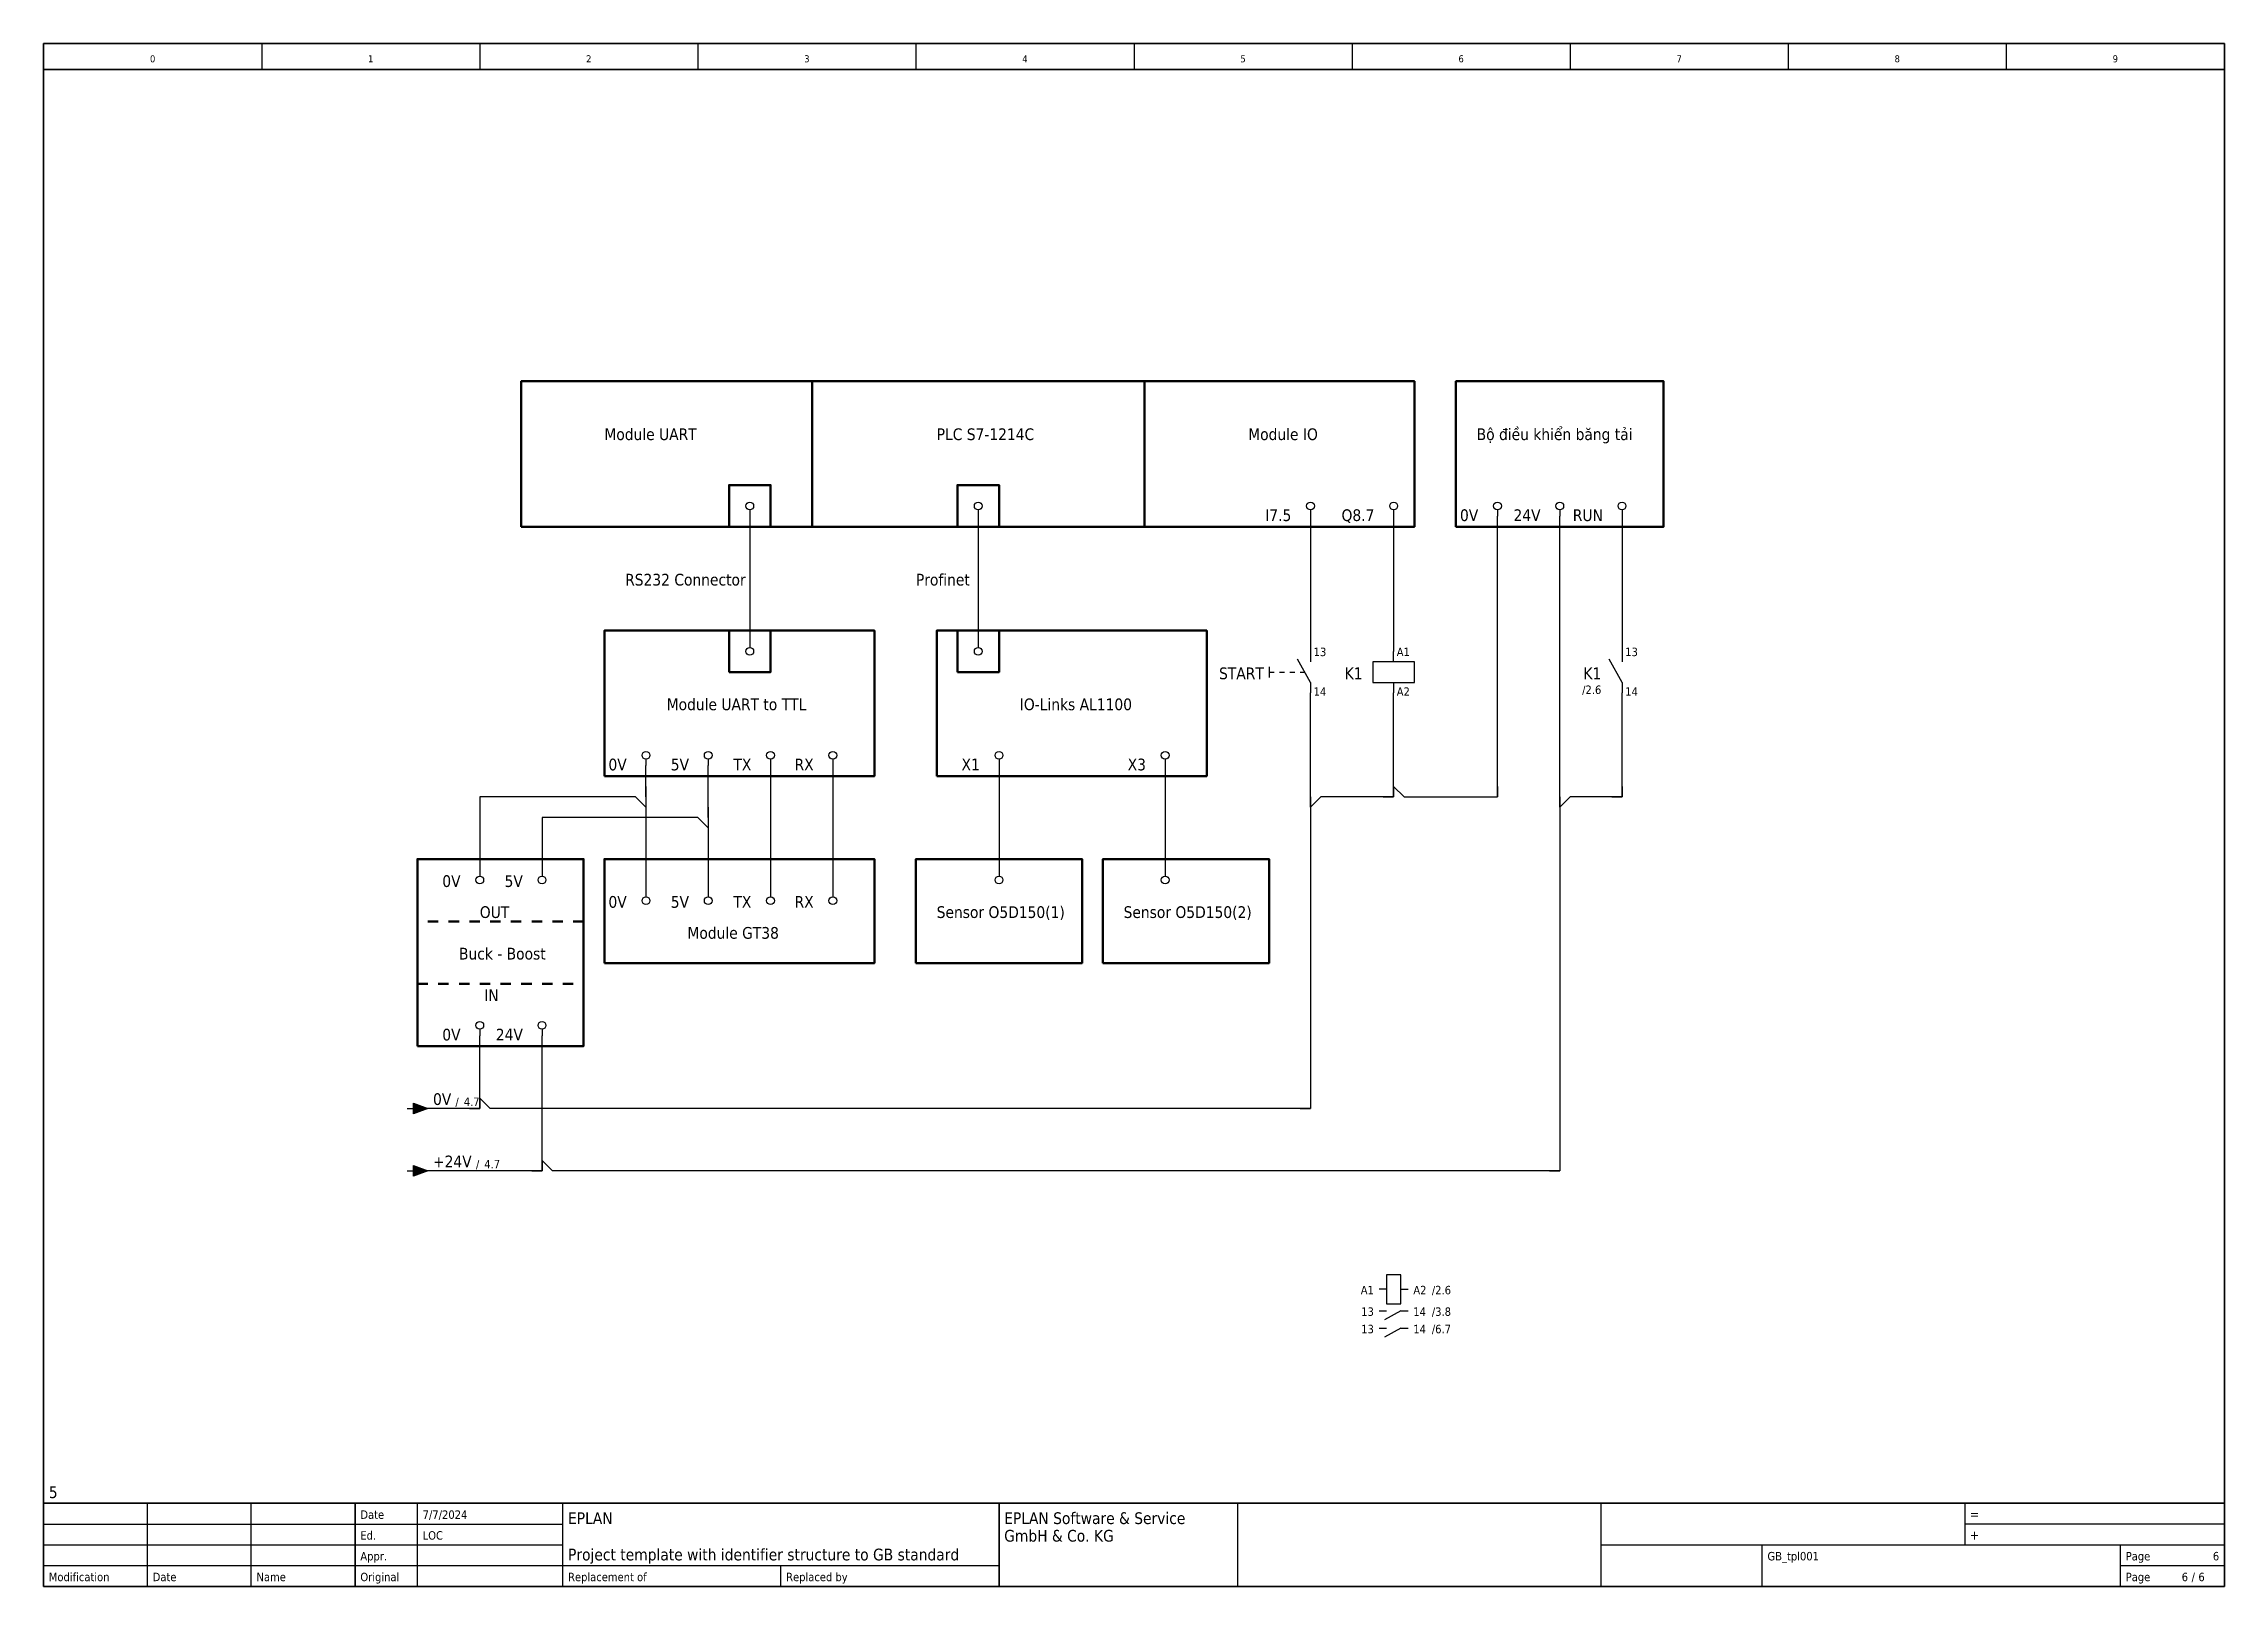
# Model space of a CAD drawing. Header units: millimetres. Extents: x 0 to 420, y 0 to 297.
import ezdxf
from ezdxf.enums import TextEntityAlignment as Align

# ---------------------------------------------------------------- set-up
doc = ezdxf.new("R2010")
doc.units = ezdxf.units.MM
doc.linetypes.add('EPL_DASH', pattern=[1, 0.5, -0.5])
for name, color, linetype, lineweight in [('EPLAN100', 7, 'Continuous', 50), ('EPLAN108', 5, 'Continuous', 35), ('EPLAN201', 7, 'Continuous', 35), ('EPLAN300', 5, 'Continuous', 25), ('EPLAN311', 1, 'Continuous', 25), ('EPLAN400', 5, 'Continuous', 35), ('EPLAN403', 5, 'Continuous', 35), ('EPLAN408', 5, 'Continuous', 35), ('EPLAN420', 7, 'Continuous', 35), ('EPLAN421', 5, 'Continuous', 35), ('EPLAN422', 7, 'Continuous', 35), ('EPLAN434', 7, 'Continuous', 35), ('EPLAN440', 73, 'Continuous', 35), ('EPLAN442', 73, 'Continuous', 35), ('EPLAN451', 7, 'Continuous', 35), ('EPLAN452', 7, 'Continuous', 35), ('EPLAN453', 7, 'Continuous', 35), ('EPLAN500', 7, 'Continuous', 35), ('EPLAN501', 7, 'Continuous', 35), ('EPLAN502', 7, 'Continuous', 35), ('EPLAN503', 7, 'Continuous', 35), ('EPLAN504', 7, 'Continuous', 35), ('EPLAN512', 3, 'Continuous', 35), ('EPLAN533', 1, 'Continuous', 25)]:
    doc.layers.add(name, color=color, linetype=linetype, lineweight=lineweight)
doc.styles.add('Tahoma', font='')
doc.styles.get('Tahoma').set_extended_font_data('Tahoma')

# ---------------------------------------------------------------- blocks, each defined once
blk = doc.blocks.new('EPLFRAME')
at = {"layer": 'EPLAN201', "linetype": 'Continuous', "lineweight": 25, "ltscale": 4}
for p, q in [((42, 297), (42, 292)), ((84, 297), (84, 292)), ((126, 297), (126, 292)), ((168, 297), (168, 292)), ((210, 297), (210, 292)), ((252, 297), (252, 292)), ((294, 297), (294, 292)), ((336, 297), (336, 292)), ((378, 297), (378, 292)), ((20, 0), (20, 16)), ((40, 0), (40, 16)), ((72, 0), (72, 16)), ((100, 0), (100, 16)), ((230, 0), (230, 16)), ((300, 0), (300, 16)), ((370, 16), (370, 8)), ((0, 12), (100, 12)), ((420, 12), (370, 12)), ((0, 8), (100, 8)), ((300, 8), (420, 8)), ((331, 0), (331, 8)), ((400, 0), (400, 8)), ((0, 4), (184, 4)), ((142, 0), (142, 4)), ((400, 4), (420, 4))]:
    blk.add_line(p, q, dxfattribs=at)
at = {"layer": 'EPLAN201', "linetype": 'Continuous', "lineweight": 35, "ltscale": 4}
for p, q in [((0, 292), (420, 292)), ((0, 16), (420, 16)), ((60, 0), (60, 16)), ((184, 0), (184, 16))]:
    blk.add_line(p, q, dxfattribs=at)
blk.add_lwpolyline([(0, 0), (420, 0), (420, 297), (0, 297)], close=True, dxfattribs=at)
at = {"layer": 'EPLAN201', "style": 'Tahoma'}
for s, height, p in [('Date', 1.625, (61, 13)), ('=', 1.81, (371, 13)), ('Ed.', 1.625, (61, 9)), ('+', 1.81, (371, 9)), ('Appr.', 1.625, (61, 5)), ('Page', 1.625, (401, 5)), ('Modification', 1.6254, (1, 1)), ('Date', 1.625, (21, 1)), ('Name', 1.625, (41, 1)), ('Original', 1.625, (61, 1)), ('Replacement of', 1.6254, (101, 1)), ('Replaced by', 1.6254, (143, 1)), ('Page', 1.625, (401, 1))]:
    blk.add_text(s, height=height, dxfattribs=at).set_placement(p)
blk.add_text('/', height=1.63, dxfattribs=at).set_placement((414, 1), align=Align.CENTER)
at = {"layer": 'EPLAN451', "style": 'Tahoma'}
for tag, p, height in [('14_10014', (101, 12), 2.26), ('14_10015', (185, 12), 2.26), ('14_10011', (101, 5), 2.26), ('14_10013', (332, 5), 1.63), ('14_10151', (73, 1), 1.63), ('14_10300', (415, 1), 1.63)]:
    blk.add_attdef(tag, p, '', height=height, dxfattribs=at)
blk.add_attdef('4_25020', text='', height=1.63, dxfattribs=at).set_placement((413, 1), align=Align.RIGHT)
at = {"layer": 'EPLAN452', "style": 'Tahoma'}
for tag, p, height in [('4_11041', (1, 17), 2.26), ('4_11071[1]', (1, 13), 1.63), ('4_11074[1]', (21, 13), 1.63), ('4_11070[1]', (41, 13), 1.63), ('4_11024', (73, 13), 1.63), ('4_11011', (231, 12), 2.26), ('4_11030', (301, 12), 2.26), ('4_1120', (374, 13), 1.63), ('4_11071[2]', (1, 9), 1.63), ('4_11074[2]', (21, 9), 1.63), ('4_11070[2]', (41, 9), 1.63), ('4_11022', (73, 9), 1.63), ('4_1220', (374, 9), 1.63), ('4_11071[3]', (1, 5), 1.63), ('4_11074[3]', (21, 5), 1.63), ('4_11070[3]', (41, 5), 1.63), ('4_11080', (73, 5), 1.63), ('4_11059', (301, 5), 1.63)]:
    blk.add_attdef(tag, p, '', height=height, dxfattribs=at)
for tag, height, p in [('4_11040', 2.26, (419, 17)), ('4_11000', 1.63, (419, 5)), ('4_11085', 1.63, (141, 1)), ('4_11086', 1.63, (183, 1))]:
    blk.add_attdef(tag, text='', height=height, dxfattribs=at).set_placement(p, align=Align.RIGHT)
at = {"layer": 'EPLAN453', "style": 'Tahoma'}
for tag, p in [('53_19005_1', (21, 293)), ('53_19005', (63, 293)), ('53_19005_8', (105, 293)), ('53_19005_6', (147, 293)), ('53_19005_7', (189, 293)), ('53_19005_9', (231, 293)), ('53_19005_3', (273, 293)), ('53_19005_2', (315, 293)), ('53_19005_4', (357, 293)), ('53_19005_5', (399, 293))]:
    blk.add_attdef(tag, text='', height=1.35, dxfattribs=at).set_placement(p, align=Align.BOTTOM_CENTER)
blk = doc.blocks.new('EPLSYM_LibraryGB_symbol_Symbol1410_Variant0_Placement1')
at = {"layer": 'EPLAN300', "ltscale": 4}
blk.add_line((0, -0.75), (0, -2), dxfattribs=at)
at = {"layer": 'EPLAN300', "linetype": 'Continuous', "ltscale": 4}
blk.add_circle((0, 0), 0.75, dxfattribs=at)
at = {"layer": 'EPLAN408', "style": 'Tahoma'}
blk.add_attdef('17_20010', text='', height=2.2575, dxfattribs=at).set_placement((-3.7, -0.6515), align=Align.TOP_RIGHT)
at = {"layer": 'EPLAN422', "style": 'Tahoma'}
blk.add_attdef('17_20030', text='', height=1.6254, dxfattribs=at).set_placement((1.4, -0.4), align=Align.BOTTOM_LEFT)
at = {"layer": 'EPLAN434', "style": 'Tahoma'}
blk.add_attdef('17_20225', text='', height=1.6254, dxfattribs=at).set_placement((27.85, -0.72508), align=Align.TOP_LEFT)
at = {"layer": 'EPLAN500', "style": 'Tahoma'}
blk.add_attdef('17_20027', text='', height=1.6254, dxfattribs=at).set_placement((-3.7, -4.27508), align=Align.TOP_RIGHT)
at = {"layer": 'EPLAN501', "style": 'Tahoma'}
blk.add_attdef('17_20011', text='', height=1.6254, dxfattribs=at).set_placement((-3.7, -9.67508), align=Align.TOP_RIGHT)
at = {"layer": 'EPLAN502', "style": 'Tahoma'}
blk.add_attdef('17_20025', text='', height=1.6254, dxfattribs=at).set_placement((-3.7, -12.37508), align=Align.TOP_RIGHT)
at = {"layer": 'EPLAN503', "style": 'Tahoma'}
blk.add_attdef('17_20024', text='', height=1.6254, dxfattribs=at).set_placement((-3.7, -15.07508), align=Align.TOP_RIGHT)
at = {"layer": 'EPLAN504', "style": 'Tahoma'}
blk.add_attdef('17_20901[1]', text='', height=1.6254, dxfattribs=at).set_placement((-3.7, -6.97508), align=Align.TOP_RIGHT)
at = {"layer": 'EPLAN512', "style": 'Tahoma'}
blk.add_attdef('17_20201[1]', text='', height=1.6254, dxfattribs=at).set_placement((-3.7, -17.77508), align=Align.TOP_RIGHT)
blk = doc.blocks.new('EPLSYM_LibraryGB_symbol_Symbol1352_Variant0_Placement1')
at = {"layer": 'EPLAN300', "linetype": 'Continuous', "ltscale": 4}
blk.add_line((0, 2), (0, 0.75), dxfattribs=at)
blk.add_circle((0, 0), 0.75, dxfattribs=at)
at = {"layer": 'EPLAN408', "style": 'Tahoma'}
blk.add_attdef('17_20010', text='', height=2.2575, dxfattribs=at).set_placement((-3.7, -0.22575), align=Align.MIDDLE_RIGHT)
at = {"layer": 'EPLAN422', "style": 'Tahoma'}
blk.add_attdef('17_20030', text='', height=1.6254, dxfattribs=at).set_placement((1.4, -0.16254), align=Align.MIDDLE_LEFT)
at = {"layer": 'EPLAN434', "style": 'Tahoma'}
blk.add_attdef('17_20225', text='', height=1.6254, dxfattribs=at).set_placement((27.85, -0.16254), align=Align.MIDDLE_LEFT)
at = {"layer": 'EPLAN500', "style": 'Tahoma'}
blk.add_attdef('17_20027', text='', height=1.6254, dxfattribs=at).set_placement((-3.7, -3.38754), align=Align.MIDDLE_RIGHT)
at = {"layer": 'EPLAN501', "style": 'Tahoma'}
blk.add_attdef('17_20011', text='', height=1.6254, dxfattribs=at).set_placement((-3.7, -8.78754), align=Align.MIDDLE_RIGHT)
at = {"layer": 'EPLAN502', "style": 'Tahoma'}
blk.add_attdef('17_20025', text='', height=1.6254, dxfattribs=at).set_placement((-3.7, -11.48754), align=Align.MIDDLE_RIGHT)
at = {"layer": 'EPLAN503', "style": 'Tahoma'}
blk.add_attdef('17_20024', text='', height=1.6254, dxfattribs=at).set_placement((-3.7, -14.18754), align=Align.MIDDLE_RIGHT)
at = {"layer": 'EPLAN504', "style": 'Tahoma'}
blk.add_attdef('17_20901[1]', text='', height=1.6254, dxfattribs=at).set_placement((-3.7, -6.08754), align=Align.MIDDLE_RIGHT)
at = {"layer": 'EPLAN512', "style": 'Tahoma'}
blk.add_attdef('17_20201[1]', text='', height=1.6254, dxfattribs=at).set_placement((-3.7, -16.88754), align=Align.MIDDLE_RIGHT)
blk = doc.blocks.new('EPLSYM_LibraryGB_symbol_Symbol1_Variant0_Placement1')
at = {"layer": 'EPLAN300', "linetype": 'Continuous', "ltscale": 4}
blk.add_line((0, -2), (-2.5, 2.5), dxfattribs=at)
at = {"layer": 'EPLAN300', "linetype": 'Continuous'}
for p, q in [((0, 4), (0, 2)), ((0, -2), (0, -4))]:
    blk.add_line(p, q, dxfattribs=at)
at = {"layer": 'EPLAN400', "style": 'Tahoma'}
blk.add_attdef('17_20010', text='', height=2.26, dxfattribs=at).set_placement((-4, -0.23), align=Align.MIDDLE_RIGHT)
at = {"layer": 'EPLAN420', "style": 'Tahoma'}
blk.add_attdef('17_20028[1]', text='', height=1.63, dxfattribs=at).set_placement((0.6, 2.6), align=Align.BOTTOM_LEFT)
blk.add_attdef('17_20028[2]', text='', height=1.63, dxfattribs=at).set_placement((0.6, -2.93), align=Align.TOP_LEFT)
at = {"layer": 'EPLAN421', "style": 'Tahoma'}
blk.add_attdef('17_20029[1]', text='', height=1.17, dxfattribs=at).set_placement((0.6, 5.3), align=Align.BOTTOM_LEFT)
blk.add_attdef('17_20029[2]', text='', height=1.17, dxfattribs=at).set_placement((0.6, -5.53), align=Align.TOP_LEFT)
at = {"layer": 'EPLAN440', "style": 'Tahoma'}
blk.add_attdef('17_20300', text='', height=1.63, dxfattribs=at).set_placement((-4, -3.39), align=Align.MIDDLE_RIGHT)
at = {"layer": 'EPLAN500', "style": 'Tahoma'}
blk.add_attdef('17_20027', text='', height=1.63, dxfattribs=at).set_placement((-4, -6.09), align=Align.MIDDLE_RIGHT)
at = {"layer": 'EPLAN501', "style": 'Tahoma'}
blk.add_attdef('17_20011', text='', height=1.63, dxfattribs=at).set_placement((-4, -11.49), align=Align.MIDDLE_RIGHT)
at = {"layer": 'EPLAN502', "style": 'Tahoma'}
blk.add_attdef('17_20025', text='', height=1.63, dxfattribs=at).set_placement((-4, -14.19), align=Align.MIDDLE_RIGHT)
at = {"layer": 'EPLAN503', "style": 'Tahoma'}
blk.add_attdef('17_20024', text='', height=1.63, dxfattribs=at).set_placement((-4, -16.89), align=Align.MIDDLE_RIGHT)
at = {"layer": 'EPLAN504', "style": 'Tahoma'}
blk.add_attdef('17_20901[1]', text='', height=1.63, dxfattribs=at).set_placement((-4, -8.79), align=Align.MIDDLE_RIGHT)
at = {"layer": 'EPLAN512', "style": 'Tahoma'}
blk.add_attdef('17_20201[1]', text='', height=1.63, dxfattribs=at).set_placement((-4, -19.59), align=Align.MIDDLE_RIGHT)
blk = doc.blocks.new('EPLSYM_LibraryGB_symbol_Symbol20_Variant0_Placement1')
at = {"layer": 'EPLAN300', "linetype": 'Continuous'}
for p, q in [((0, 2), (0, 4)), ((0, -2), (0, -4)), ((-1.4, -118.8), (-2.8, -118.8)), ((1.4, -118.8), (2.8, -118.8)), ((-2.8, -122.95), (-1.4, -122.95)), ((1.4, -122.95), (2.8, -122.95)), ((-2.8, -126.3), (-1.4, -126.3)), ((1.4, -126.3), (2.8, -126.3))]:
    blk.add_line(p, q, dxfattribs=at)
at = {"layer": 'EPLAN300', "linetype": 'Continuous', "ltscale": 4}
for p, q in [((1.4, -122.95), (-1.75, -124.7)), ((1.4, -126.3), (-1.75, -128.05))]:
    blk.add_line(p, q, dxfattribs=at)
at = {"layer": 'EPLAN300', "linetype": 'Continuous'}
for points in [[(-4, -2), (4, -2), (4, 2), (-4, 2)], [(1.4, -121.6), (1.4, -116), (-1.4, -116), (-1.4, -121.6)]]:
    blk.add_lwpolyline(points, close=True, dxfattribs=at)
at = {"layer": 'EPLAN400', "style": 'Tahoma'}
blk.add_attdef('17_20010', text='', height=2.26, dxfattribs=at).set_placement((-6, -0.23), align=Align.MIDDLE_RIGHT)
at = {"layer": 'EPLAN420', "style": 'Tahoma'}
for s, p in [('A1', (-3.8, -118.96)), ('13', (-3.8, -123.11)), ('13', (-3.8, -126.46))]:
    blk.add_text(s, height=1.625, dxfattribs=at).set_placement(p, align=Align.MIDDLE_RIGHT)
for s, p in [('A2', (3.8, -118.96)), ('14', (3.8, -123.11)), ('14', (3.8, -126.46))]:
    blk.add_text(s, height=1.625, dxfattribs=at).set_placement(p, align=Align.MIDDLE_LEFT)
blk.add_attdef('17_20028[1]', text='', height=1.63, dxfattribs=at).set_placement((0.6, 2.6), align=Align.BOTTOM_LEFT)
blk.add_attdef('17_20028[2]', text='', height=1.63, dxfattribs=at).set_placement((0.6, -2.93), align=Align.TOP_LEFT)
at = {"layer": 'EPLAN421', "style": 'Tahoma'}
blk.add_attdef('17_20029[1]', text='', height=1.17, dxfattribs=at).set_placement((0.6, 5.3), align=Align.BOTTOM_LEFT)
blk.add_attdef('17_20029[2]', text='', height=1.17, dxfattribs=at).set_placement((0.6, -5.53), align=Align.TOP_LEFT)
at = {"layer": 'EPLAN440', "style": 'Tahoma'}
for s, p in [('/2.6', (7.36, -118.96)), ('/3.8', (7.36, -123.11)), ('/6.7', (7.36, -126.46))]:
    blk.add_text(s, height=1.625, dxfattribs=at).set_placement(p, align=Align.MIDDLE_LEFT)
blk.add_attdef('17_20300', text='', height=1.63, dxfattribs=at).set_placement((-6, -3.39), align=Align.MIDDLE_RIGHT)
at = {"layer": 'EPLAN500', "style": 'Tahoma'}
blk.add_attdef('17_20027', text='', height=1.63, dxfattribs=at).set_placement((-6, -6.09), align=Align.MIDDLE_RIGHT)
at = {"layer": 'EPLAN501', "style": 'Tahoma'}
blk.add_attdef('17_20011', text='', height=1.63, dxfattribs=at).set_placement((-6, -11.49), align=Align.MIDDLE_RIGHT)
at = {"layer": 'EPLAN502', "style": 'Tahoma'}
blk.add_attdef('17_20025', text='', height=1.63, dxfattribs=at).set_placement((-6, -14.19), align=Align.MIDDLE_RIGHT)
at = {"layer": 'EPLAN503', "style": 'Tahoma'}
blk.add_attdef('17_20024', text='', height=1.63, dxfattribs=at).set_placement((-6, -16.89), align=Align.MIDDLE_RIGHT)
at = {"layer": 'EPLAN504', "style": 'Tahoma'}
blk.add_attdef('17_20901[1]', text='', height=1.63, dxfattribs=at).set_placement((-6, -8.79), align=Align.MIDDLE_RIGHT)
at = {"layer": 'EPLAN512', "style": 'Tahoma'}
blk.add_attdef('17_20201[1]', text='', height=1.63, dxfattribs=at).set_placement((-6, -19.59), align=Align.MIDDLE_RIGHT)
blk = doc.blocks.new('EPLSYM_LibraryGB_symbol_Symbol159_Variant0_Placement1')
at = {"layer": 'EPLAN300', "linetype": 'Continuous', "ltscale": 4}
for p, q in [((-8, 1), (-8, -1)), ((-8, 0), (-7, 0)), ((-6, 0), (-5, 0)), ((-4, 0), (-3, 0)), ((0, -2), (-2.5, 2.5)), ((-2, 0), (-1.12, 0))]:
    blk.add_line(p, q, dxfattribs=at)
at = {"layer": 'EPLAN300', "linetype": 'Continuous'}
for p, q in [((0, 4), (0, 2)), ((0, -2), (0, -4))]:
    blk.add_line(p, q, dxfattribs=at)
at = {"layer": 'EPLAN400', "style": 'Tahoma'}
blk.add_attdef('17_20010', text='', height=2.26, dxfattribs=at).set_placement((-9, -0.23), align=Align.MIDDLE_RIGHT)
at = {"layer": 'EPLAN420', "style": 'Tahoma'}
blk.add_attdef('17_20028[1]', text='', height=1.63, dxfattribs=at).set_placement((0.6, 2.6), align=Align.BOTTOM_LEFT)
blk.add_attdef('17_20028[2]', text='', height=1.63, dxfattribs=at).set_placement((0.6, -2.93), align=Align.TOP_LEFT)
at = {"layer": 'EPLAN421', "style": 'Tahoma'}
blk.add_attdef('17_20029[1]', text='', height=1.17, dxfattribs=at).set_placement((0.6, 5.3), align=Align.BOTTOM_LEFT)
blk.add_attdef('17_20029[2]', text='', height=1.17, dxfattribs=at).set_placement((0.6, -5.53), align=Align.TOP_LEFT)
at = {"layer": 'EPLAN440', "style": 'Tahoma'}
blk.add_attdef('17_20300', text='', height=1.63, dxfattribs=at).set_placement((-9, -3.39), align=Align.MIDDLE_RIGHT)
at = {"layer": 'EPLAN500', "style": 'Tahoma'}
blk.add_attdef('17_20027', text='', height=1.63, dxfattribs=at).set_placement((-9, -6.09), align=Align.MIDDLE_RIGHT)
at = {"layer": 'EPLAN501', "style": 'Tahoma'}
blk.add_attdef('17_20011', text='', height=1.63, dxfattribs=at).set_placement((-9, -11.49), align=Align.MIDDLE_RIGHT)
at = {"layer": 'EPLAN502', "style": 'Tahoma'}
blk.add_attdef('17_20025', text='', height=1.63, dxfattribs=at).set_placement((-9, -14.19), align=Align.MIDDLE_RIGHT)
at = {"layer": 'EPLAN503', "style": 'Tahoma'}
blk.add_attdef('17_20024', text='', height=1.63, dxfattribs=at).set_placement((-9, -16.89), align=Align.MIDDLE_RIGHT)
at = {"layer": 'EPLAN504', "style": 'Tahoma'}
blk.add_attdef('17_20901[1]', text='', height=1.63, dxfattribs=at).set_placement((-9, -8.79), align=Align.MIDDLE_RIGHT)
at = {"layer": 'EPLAN512', "style": 'Tahoma'}
blk.add_attdef('17_20201[1]', text='', height=1.63, dxfattribs=at).set_placement((-9, -19.59), align=Align.MIDDLE_RIGHT)
blk = doc.blocks.new('EPLSYM_LibrarySPECIAL_Symbol8_Variant0_Placement1')
at = {"layer": 'EPLAN311', "linetype": 'Continuous', "ltscale": 4}
blk.add_hatch(color=256, dxfattribs=at).paths.add_polyline_path([(-0.75, 1), (2, 0), (-0.75, -1)], flags=0)
blk.add_line((-2, 0), (-0.75, 0), dxfattribs=at)
blk.add_lwpolyline([(-0.75, 1), (2, 0), (-0.75, -1)], close=True, dxfattribs=at)
at = {"layer": 'EPLAN403', "style": 'Tahoma'}
blk.add_attdef('70_20010', text='', height=2.26, dxfattribs=at).set_placement((3, 0), align=Align.BOTTOM_LEFT)
at = {"layer": 'EPLAN442', "style": 'Tahoma'}
for tag, p in [('70_24350', (23.82, 0)), ('70_24300', (81.5, 0))]:
    blk.add_attdef(tag, text='', height=1.63, dxfattribs=at).set_placement(p, align=Align.BOTTOM_LEFT)

msp = doc.modelspace()

# ---------------------------------------------------------------- linework, layer by layer
at = {"layer": 'EPLAN100', "linetype": 'EPL_DASH', "ltscale": 4}
for p, q in [((104, 128), (72, 128)), ((72, 116), (104, 116))]:
    msp.add_line(p, q, dxfattribs=at)
at = {"layer": 'EPLAN100', "linetype": 'Continuous', "ltscale": 4}
for points in [[(92, 204), (148, 204), (148, 232), (92, 232)], [(148, 204), (212, 204), (212, 232), (148, 232)], [(212, 204), (264, 204), (264, 232), (212, 232)], [(272, 204), (312, 204), (312, 232), (272, 232)], [(108, 156), (160, 156), (160, 184), (108, 184)], [(172, 156), (224, 156), (224, 184), (172, 184)], [(72, 104), (104, 104), (104, 140), (72, 140)], [(108, 120), (160, 120), (160, 140), (108, 140)], [(168, 120), (200, 120), (200, 140), (168, 140)], [(204, 120), (236, 120), (236, 140), (204, 140)]]:
    msp.add_lwpolyline(points, close=True, dxfattribs=at)
at = {"layer": 'EPLAN100', "ltscale": 4}
for points in [[(132, 204), (140, 204), (140, 212), (132, 212)], [(176, 204), (184, 204), (184, 212), (176, 212)], [(132, 176), (140, 176), (140, 184), (132, 184)], [(176, 176), (184, 176), (184, 184), (176, 184)]]:
    msp.add_lwpolyline(points, close=True, dxfattribs=at)
at = {"layer": 'EPLAN311', "ltscale": 4}
for p, q in [((136, 206), (136, 182)), ((180, 206), (180, 182)), ((244, 206), (244, 180)), ((260, 206), (260, 180)), ((280, 152), (280, 206)), ((292, 152), (292, 206)), ((304, 206), (304, 180)), ((244, 152), (244, 172)), ((260, 152), (260, 172)), ((304, 152), (304, 172)), ((116, 152), (116, 158)), ((128, 148), (128, 158)), ((140, 158), (140, 134)), ((152, 158), (152, 134)), ((184, 158), (184, 138)), ((216, 158), (216, 138)), ((244, 152), (244, 92)), ((260, 152), (246, 152)), ((262, 152), (280, 152)), ((292, 152), (292, 80)), ((304, 152), (294, 152)), ((84, 92), (84, 106)), ((96, 80), (96, 106)), ((84, 92), (72, 92)), ((244, 92), (86, 92)), ((96, 80), (72, 80)), ((292, 80), (98, 80))]:
    msp.add_line(p, q, dxfattribs=at)
at = {"layer": 'EPLAN311', "color": 1, "linetype": 'Continuous', "lineweight": 25, "ltscale": 4}
for p, q in [((86, 152), (84, 152)), ((84, 152), (84, 150)), ((114, 152), (116, 150)), ((116, 154), (116, 150)), ((244, 150), (244, 154)), ((244, 150), (246, 152)), ((258, 152), (260, 152)), ((260, 154), (260, 152)), ((260, 154), (262, 152)), ((278, 152), (280, 152)), ((280, 154), (280, 152)), ((292, 150), (292, 154)), ((292, 150), (294, 152)), ((302, 152), (304, 152)), ((304, 154), (304, 152)), ((98, 148), (96, 148)), ((96, 148), (96, 146)), ((126, 148), (128, 146)), ((128, 150), (128, 146)), ((84, 94), (84, 92)), ((84, 94), (86, 92)), ((244, 94), (244, 92)), ((82, 92), (84, 92)), ((242, 92), (244, 92)), ((94, 80), (96, 80)), ((96, 82), (96, 80)), ((96, 82), (98, 80)), ((290, 80), (292, 80)), ((292, 82), (292, 80))]:
    msp.add_line(p, q, dxfattribs=at)
at = {"layer": 'EPLAN533', "ltscale": 4}
for p, q in [((114, 152), (84, 152)), ((84, 152), (84, 138)), ((116, 152), (116, 134)), ((126, 148), (96, 148)), ((96, 148), (96, 138)), ((128, 148), (128, 134))]:
    msp.add_line(p, q, dxfattribs=at)

# ---------------------------------------------------------------- block references
ref = msp.add_blockref('EPLFRAME', (0, 0))
ref.add_attrib('14_10011', 'Project template with identifier structure to GB standard', (101, 5), dxfattribs={"layer": 'EPLAN451', "height": 2.2575, "style": 'Tahoma'})
ref.add_attrib('4_11041', '5', (1, 17), dxfattribs={"layer": 'EPLAN452', "height": 2.2575, "style": 'Tahoma'})
ref.add_attrib('14_10013', 'GB_tpl001', (332, 5), dxfattribs={"layer": 'EPLAN451', "height": 1.6254, "style": 'Tahoma'})
ref.add_attrib('14_10014', 'EPLAN', (101, 12), dxfattribs={"layer": 'EPLAN451', "height": 2.2575, "style": 'Tahoma'})
ref.add_attrib('4_11022', 'LOC', (73, 9), dxfattribs={"layer": 'EPLAN452', "height": 1.6254, "style": 'Tahoma'})
ref.add_attrib('53_19005', '1', dxfattribs={"layer": 'EPLAN453', "height": 1.3545, "style": 'Tahoma'}).set_placement((63, 293), align=Align.BOTTOM_CENTER)
ref.add_attrib('53_19005_1', '0', dxfattribs={"layer": 'EPLAN453', "height": 1.3545, "style": 'Tahoma'}).set_placement((21, 293), align=Align.BOTTOM_CENTER)
ref.add_attrib('53_19005_2', '7', dxfattribs={"layer": 'EPLAN453', "height": 1.3545, "style": 'Tahoma'}).set_placement((315, 293), align=Align.BOTTOM_CENTER)
ref.add_attrib('53_19005_3', '6', dxfattribs={"layer": 'EPLAN453', "height": 1.3545, "style": 'Tahoma'}).set_placement((273, 293), align=Align.BOTTOM_CENTER)
ref.add_attrib('53_19005_4', '8', dxfattribs={"layer": 'EPLAN453', "height": 1.3545, "style": 'Tahoma'}).set_placement((357, 293), align=Align.BOTTOM_CENTER)
ref.add_attrib('53_19005_5', '9', dxfattribs={"layer": 'EPLAN453', "height": 1.3545, "style": 'Tahoma'}).set_placement((399, 293), align=Align.BOTTOM_CENTER)
ref.add_attrib('53_19005_6', '3', dxfattribs={"layer": 'EPLAN453', "height": 1.3545, "style": 'Tahoma'}).set_placement((147, 293), align=Align.BOTTOM_CENTER)
ref.add_attrib('14_10300', '6', (415, 1), dxfattribs={"layer": 'EPLAN451', "height": 1.6254, "style": 'Tahoma'})
ref.add_attrib('53_19005_7', '4', dxfattribs={"layer": 'EPLAN453', "height": 1.3545, "style": 'Tahoma'}).set_placement((189, 293), align=Align.BOTTOM_CENTER)
ref.add_attrib('4_11024', '7/7/2024', (73, 13), dxfattribs={"layer": 'EPLAN452', "height": 1.6254, "style": 'Tahoma'})
ref.add_attrib('14_10015', 'EPLAN Software & Service', (185, 12), dxfattribs={"layer": 'EPLAN451', "height": 2.2575, "style": 'Tahoma'})
ref.add_attrib('4_11000', '6', dxfattribs={"layer": 'EPLAN452', "height": 1.6254, "style": 'Tahoma'}).set_placement((419, 5), align=Align.RIGHT)
ref.add_attrib('53_19005_8', '2', dxfattribs={"layer": 'EPLAN453', "height": 1.3545, "style": 'Tahoma'}).set_placement((105, 293), align=Align.BOTTOM_CENTER)
ref.add_attrib('53_19005_9', '5', dxfattribs={"layer": 'EPLAN453', "height": 1.3545, "style": 'Tahoma'}).set_placement((231, 293), align=Align.BOTTOM_CENTER)
ref.add_attrib('4_25020', '6', dxfattribs={"layer": 'EPLAN451', "height": 1.6254, "style": 'Tahoma'}).set_placement((413, 1), align=Align.RIGHT)
ref.add_attrib('14_10015/1', 'GmbH & Co. KG', (185, 8.61375), dxfattribs={"layer": 'EPLAN451', "height": 2.2575, "style": 'Tahoma'})
for name, p in [('EPLSYM_LibraryGB_symbol_Symbol1410_Variant0_Placement1', (136, 208)), ('EPLSYM_LibraryGB_symbol_Symbol1410_Variant0_Placement1', (180, 208)), ('EPLSYM_LibraryGB_symbol_Symbol1352_Variant0_Placement1', (136, 180)), ('EPLSYM_LibraryGB_symbol_Symbol1352_Variant0_Placement1', (180, 180)), ('EPLSYM_LibraryGB_symbol_Symbol1352_Variant0_Placement1', (184, 136)), ('EPLSYM_LibraryGB_symbol_Symbol1352_Variant0_Placement1', (216, 136))]:
    msp.add_blockref(name, p)
ref = msp.add_blockref('EPLSYM_LibraryGB_symbol_Symbol1410_Variant0_Placement1', (244, 208))
ref.add_attrib('17_20010', 'I7.5', dxfattribs={"layer": 'EPLAN408', "height": 2.2575, "style": 'Tahoma'}).set_placement((240.3, 207.3485), align=Align.TOP_RIGHT)
ref = msp.add_blockref('EPLSYM_LibraryGB_symbol_Symbol1410_Variant0_Placement1', (260, 208))
ref.add_attrib('17_20010', 'Q8.7', dxfattribs={"layer": 'EPLAN408', "height": 2.2575, "style": 'Tahoma'}).set_placement((256.3, 207.3485), align=Align.TOP_RIGHT)
ref = msp.add_blockref('EPLSYM_LibraryGB_symbol_Symbol1410_Variant0_Placement1', (280, 208))
ref.add_attrib('17_20010', '0V', dxfattribs={"layer": 'EPLAN408', "height": 2.2575, "style": 'Tahoma'}).set_placement((276.3, 207.3485), align=Align.TOP_RIGHT)
ref = msp.add_blockref('EPLSYM_LibraryGB_symbol_Symbol1410_Variant0_Placement1', (292, 208))
ref.add_attrib('17_20010', '24V', dxfattribs={"layer": 'EPLAN408', "height": 2.2575, "style": 'Tahoma'}).set_placement((288.3, 207.3485), align=Align.TOP_RIGHT)
ref = msp.add_blockref('EPLSYM_LibraryGB_symbol_Symbol1410_Variant0_Placement1', (304, 208))
ref.add_attrib('17_20010', 'RUN', dxfattribs={"layer": 'EPLAN408', "height": 2.2575, "style": 'Tahoma'}).set_placement((300.3, 207.3485), align=Align.TOP_RIGHT)
ref = msp.add_blockref('EPLSYM_LibraryGB_symbol_Symbol159_Variant0_Placement1', (244, 176))
ref.add_attrib('17_20028[1]', '13', dxfattribs={"layer": 'EPLAN420', "height": 1.6254, "style": 'Tahoma'}).set_placement((244.6, 178.6), align=Align.BOTTOM_LEFT)
ref.add_attrib('17_20028[2]', '14', dxfattribs={"layer": 'EPLAN420', "height": 1.6254, "style": 'Tahoma'}).set_placement((244.6, 173.07492), align=Align.TOP_LEFT)
ref.add_attrib('17_20010', 'START', dxfattribs={"layer": 'EPLAN400', "height": 2.2575, "style": 'Tahoma'}).set_placement((235, 175.77425), align=Align.MIDDLE_RIGHT)
ref = msp.add_blockref('EPLSYM_LibraryGB_symbol_Symbol20_Variant0_Placement1', (260, 176))
ref.add_attrib('17_20028[1]', 'A1', dxfattribs={"layer": 'EPLAN420', "height": 1.6254, "style": 'Tahoma'}).set_placement((260.6, 178.6), align=Align.BOTTOM_LEFT)
ref.add_attrib('17_20028[2]', 'A2', dxfattribs={"layer": 'EPLAN420', "height": 1.6254, "style": 'Tahoma'}).set_placement((260.6, 173.07492), align=Align.TOP_LEFT)
ref.add_attrib('17_20010', 'K1', dxfattribs={"layer": 'EPLAN400', "height": 2.2575, "style": 'Tahoma'}).set_placement((254, 175.77425), align=Align.MIDDLE_RIGHT)
ref = msp.add_blockref('EPLSYM_LibraryGB_symbol_Symbol1_Variant0_Placement1', (304, 176))
ref.add_attrib('17_20028[1]', '13', dxfattribs={"layer": 'EPLAN420', "height": 1.6254, "style": 'Tahoma'}).set_placement((304.6, 178.6), align=Align.BOTTOM_LEFT)
ref.add_attrib('17_20028[2]', '14', dxfattribs={"layer": 'EPLAN420', "height": 1.6254, "style": 'Tahoma'}).set_placement((304.6, 173.07492), align=Align.TOP_LEFT)
ref.add_attrib('17_20010', 'K1', dxfattribs={"layer": 'EPLAN400', "height": 2.2575, "style": 'Tahoma'}).set_placement((300, 175.77425), align=Align.MIDDLE_RIGHT)
ref.add_attrib('17_20300', '/2.6', dxfattribs={"layer": 'EPLAN440', "height": 1.6254, "style": 'Tahoma'}).set_placement((300, 172.61246), align=Align.MIDDLE_RIGHT)
ref = msp.add_blockref('EPLSYM_LibraryGB_symbol_Symbol1410_Variant0_Placement1', (116, 160))
ref.add_attrib('17_20010', '0V', dxfattribs={"layer": 'EPLAN408', "height": 2.2575, "style": 'Tahoma'}).set_placement((112.3, 159.3485), align=Align.TOP_RIGHT)
ref = msp.add_blockref('EPLSYM_LibraryGB_symbol_Symbol1410_Variant0_Placement1', (128, 160))
ref.add_attrib('17_20010', '5V', dxfattribs={"layer": 'EPLAN408', "height": 2.2575, "style": 'Tahoma'}).set_placement((124.3, 159.3485), align=Align.TOP_RIGHT)
ref = msp.add_blockref('EPLSYM_LibraryGB_symbol_Symbol1410_Variant0_Placement1', (140, 160))
ref.add_attrib('17_20010', 'TX', dxfattribs={"layer": 'EPLAN408', "height": 2.2575, "style": 'Tahoma'}).set_placement((136.3, 159.3485), align=Align.TOP_RIGHT)
ref = msp.add_blockref('EPLSYM_LibraryGB_symbol_Symbol1410_Variant0_Placement1', (152, 160))
ref.add_attrib('17_20010', 'RX', dxfattribs={"layer": 'EPLAN408', "height": 2.2575, "style": 'Tahoma'}).set_placement((148.3, 159.3485), align=Align.TOP_RIGHT)
ref = msp.add_blockref('EPLSYM_LibraryGB_symbol_Symbol1410_Variant0_Placement1', (184, 160))
ref.add_attrib('17_20010', 'X1', dxfattribs={"layer": 'EPLAN408', "height": 2.2575, "style": 'Tahoma'}).set_placement((180.3, 159.3485), align=Align.TOP_RIGHT)
ref = msp.add_blockref('EPLSYM_LibraryGB_symbol_Symbol1410_Variant0_Placement1', (216, 160))
ref.add_attrib('17_20010', 'X3', dxfattribs={"layer": 'EPLAN408', "height": 2.2575, "style": 'Tahoma'}).set_placement((212.3, 159.3485), align=Align.TOP_RIGHT)
ref = msp.add_blockref('EPLSYM_LibraryGB_symbol_Symbol1352_Variant0_Placement1', (84, 136))
ref.add_attrib('17_20010', '0V', dxfattribs={"layer": 'EPLAN408', "height": 2.2575, "style": 'Tahoma'}).set_placement((80.3, 135.77425), align=Align.MIDDLE_RIGHT)
ref = msp.add_blockref('EPLSYM_LibraryGB_symbol_Symbol1352_Variant0_Placement1', (96, 136))
ref.add_attrib('17_20010', '5V', dxfattribs={"layer": 'EPLAN408', "height": 2.2575, "style": 'Tahoma'}).set_placement((92.3, 135.77425), align=Align.MIDDLE_RIGHT)
ref = msp.add_blockref('EPLSYM_LibraryGB_symbol_Symbol1352_Variant0_Placement1', (116, 132))
ref.add_attrib('17_20010', '0V', dxfattribs={"layer": 'EPLAN408', "height": 2.2575, "style": 'Tahoma'}).set_placement((112.3, 131.77425), align=Align.MIDDLE_RIGHT)
ref = msp.add_blockref('EPLSYM_LibraryGB_symbol_Symbol1352_Variant0_Placement1', (128, 132))
ref.add_attrib('17_20010', '5V', dxfattribs={"layer": 'EPLAN408', "height": 2.2575, "style": 'Tahoma'}).set_placement((124.3, 131.77425), align=Align.MIDDLE_RIGHT)
ref = msp.add_blockref('EPLSYM_LibraryGB_symbol_Symbol1352_Variant0_Placement1', (140, 132))
ref.add_attrib('17_20010', 'TX', dxfattribs={"layer": 'EPLAN408', "height": 2.2575, "style": 'Tahoma'}).set_placement((136.3, 131.77425), align=Align.MIDDLE_RIGHT)
ref = msp.add_blockref('EPLSYM_LibraryGB_symbol_Symbol1352_Variant0_Placement1', (152, 132))
ref.add_attrib('17_20010', 'RX', dxfattribs={"layer": 'EPLAN408', "height": 2.2575, "style": 'Tahoma'}).set_placement((148.3, 131.77425), align=Align.MIDDLE_RIGHT)
ref = msp.add_blockref('EPLSYM_LibraryGB_symbol_Symbol1410_Variant0_Placement1', (84, 108))
ref.add_attrib('17_20010', '0V', dxfattribs={"layer": 'EPLAN408', "height": 2.2575, "style": 'Tahoma'}).set_placement((80.3, 107.3485), align=Align.TOP_RIGHT)
ref = msp.add_blockref('EPLSYM_LibraryGB_symbol_Symbol1410_Variant0_Placement1', (96, 108))
ref.add_attrib('17_20010', '24V', dxfattribs={"layer": 'EPLAN408', "height": 2.2575, "style": 'Tahoma'}).set_placement((92.3, 107.3485), align=Align.TOP_RIGHT)
ref = msp.add_blockref('EPLSYM_LibrarySPECIAL_Symbol8_Variant0_Placement1', (72, 92))
ref.add_attrib('70_20010', '0V', dxfattribs={"layer": 'EPLAN403', "height": 2.2575, "style": 'Tahoma'}).set_placement((75, 92), align=Align.BOTTOM_LEFT)
ref.add_attrib('70_24350', '/', dxfattribs={"layer": 'EPLAN442', "height": 1.6254, "style": 'Tahoma'}).set_placement((79.31, 92), align=Align.BOTTOM_LEFT)
ref.add_attrib('70_24300', '4.7', dxfattribs={"layer": 'EPLAN442', "height": 1.6254, "style": 'Tahoma'}).set_placement((80.92, 92), align=Align.BOTTOM_LEFT)
ref = msp.add_blockref('EPLSYM_LibrarySPECIAL_Symbol8_Variant0_Placement1', (72, 80))
ref.add_attrib('70_20010', '+24V', dxfattribs={"layer": 'EPLAN403', "height": 2.2575, "style": 'Tahoma'}).set_placement((75, 80), align=Align.BOTTOM_LEFT)
ref.add_attrib('70_24350', '/', dxfattribs={"layer": 'EPLAN442', "height": 1.6254, "style": 'Tahoma'}).set_placement((83.27, 80), align=Align.BOTTOM_LEFT)
ref.add_attrib('70_24300', '4.7', dxfattribs={"layer": 'EPLAN442', "height": 1.6254, "style": 'Tahoma'}).set_placement((84.88, 80), align=Align.BOTTOM_LEFT)

# ---------------------------------------------------------------- texts
at = {"layer": 'EPLAN108', "style": 'Tahoma'}
for s, p in [('Module UART', (108, 220)), ('PLC S7-1214C', (172, 220)), ('Module IO', (232, 220)), ('Bộ điều khiển băng tải', (276, 220)), ('RS232 Connector', (112, 192)), ('Profinet', (168, 192)), ('Module UART to TTL', (120, 168)), ('IO-Links AL1100', (188, 168)), ('OUT', (84, 128)), ('Sensor O5D150(1)', (172, 128)), ('Sensor O5D150(2)', (208, 128)), ('Module GT38', (124, 124)), ('Buck - Boost ', (80, 120)), (' IN', (84, 112))]:
    msp.add_text(s, height=2.2575, dxfattribs=at).set_placement(p, align=Align.BOTTOM_LEFT)

doc.saveas('drawing.dxf')
